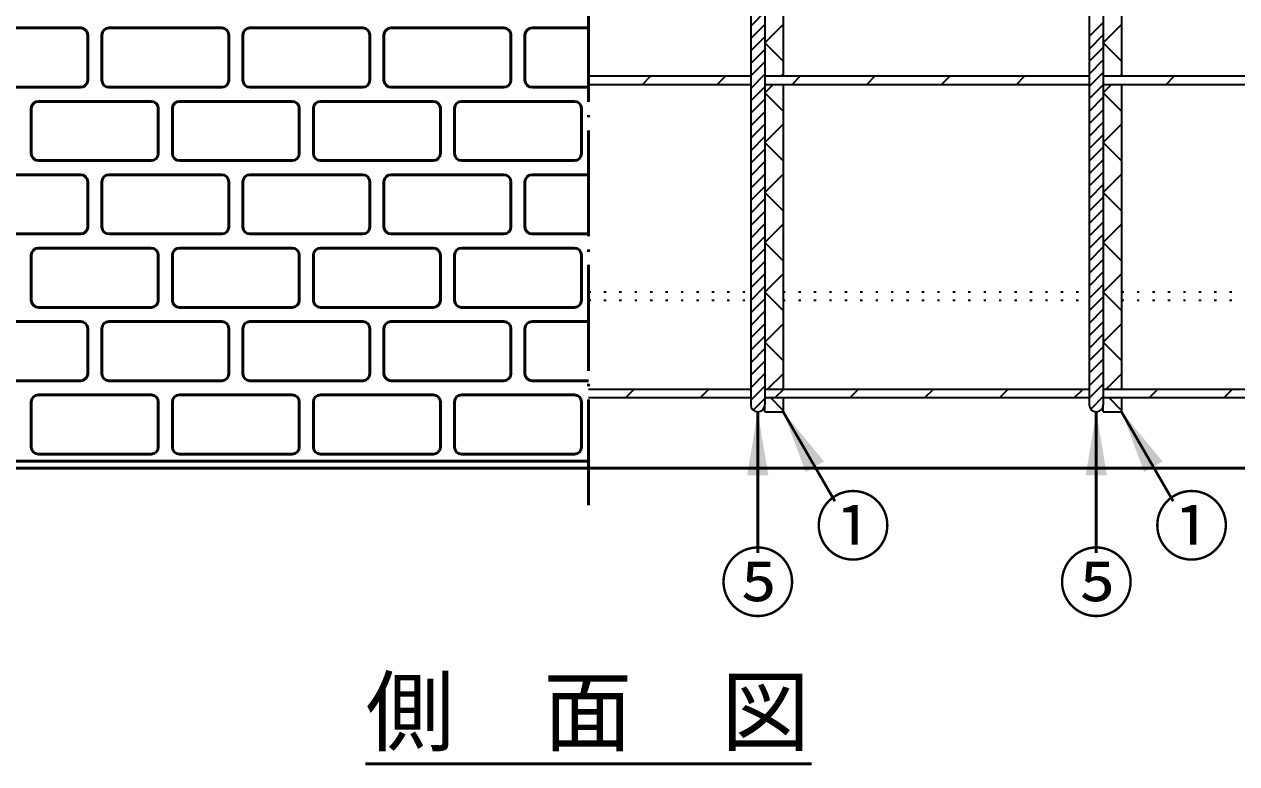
# Model space of a CAD drawing. Units: millimetres, scale not verified. Extents: x -2102 to 2102, y -1485 to 1485.
# Drawn here: x 725 to 1413, y 268 to 687 of the extents above; entities that cross this region are included whole.
import ezdxf
from ezdxf.enums import TextEntityAlignment as Align

# ---------------------------------------------------------------- set-up
doc = ezdxf.new("R2010")
doc.units = ezdxf.units.MM
doc.header["$LTSCALE"] = 5
doc.linetypes.add('DOTTED', pattern=[1.75, 0.25, -1.5])
doc.linetypes.add('LONG_DASHED_DOTTED', pattern=[15.25, 12, -1.5, 0.25, -1.5])
doc.layers.add('0-0_V-nasSTD', color=7, linetype='Continuous', lineweight=35)
doc.layers.add('0-2_0', color=7, linetype='Continuous', lineweight=35)
doc.styles.add('ＭＳ ゴシック', font='')
doc.styles.get('ＭＳ ゴシック').set_extended_font_data('MS Gothic')

msp = doc.modelspace()

# ---------------------------------------------------------------- linework, layer by layer
at = {"layer": '0-0_V-nasSTD'}
for p, q in [((1145.177, 467.267), (1145.177, 471.267)), ((1337.177, 467.267), (1337.177, 471.267))]:
    msp.add_line(p, q, dxfattribs=at)
at = {"layer": '0-0_V-nasSTD', "lineweight": 50}
for p, q in [((1141.177, 387.317), (1141.177, 467.267)), ((1184.867, 416.536), (1155.577, 467.267)), ((1333.177, 387.317), (1333.177, 467.267)), ((1376.867, 416.536), (1347.577, 467.267))]:
    msp.add_line(p, q, dxfattribs=at)
at = {"layer": '0-0_V-nasSTD'}
for points in [[(1135.177, 431.267), (1141.177, 467.267), (1147.177, 431.267)], [(1155.577, 467.267), (1168.381, 433.09), (1178.773, 439.09)], [(1327.177, 431.267), (1333.177, 467.267), (1339.177, 431.267)], [(1347.577, 467.267), (1360.381, 433.09), (1370.773, 439.09)]]:
    msp.add_solid(points, dxfattribs=at)
at = {"layer": '0-2_0', "linetype": 'LONG_DASHED_DOTTED', "lineweight": 50}
msp.add_line((1045.177, 1084.267), (1045.177, 410.267), dxfattribs=at)
at = {"layer": '0-2_0'}
for p, q in [((1137.177, 1023.267), (1137.177, 471.267)), ((1145.177, 1023.267), (1145.177, 471.267)), ((1329.177, 1023.267), (1329.177, 471.267)), ((1337.177, 1023.267), (1337.177, 471.267)), ((1155.577, 836.867), (1155.577, 657.667)), ((1347.577, 836.867), (1347.577, 657.667)), ((1145.177, 693.972), (1137.177, 685.972)), ((1337.177, 687.982), (1329.177, 679.982)), ((1145.177, 686.901), (1137.177, 678.901)), ((1155.577, 686.857), (1145.177, 676.457)), ((1337.177, 680.911), (1329.177, 672.911)), ((1347.577, 686.857), (1337.177, 676.457)), ((1145.177, 679.83), (1137.177, 671.83)), ((1155.577, 666.057), (1145.177, 676.457)), ((1347.577, 666.057), (1337.177, 676.457)), ((1145.177, 672.759), (1137.177, 664.759)), ((1337.177, 673.84), (1329.177, 665.84)), ((1145.177, 665.688), (1137.177, 657.688)), ((1337.177, 666.769), (1329.177, 658.769)), ((1045.177, 657.667), (1137.177, 657.667)), ((1075.788, 652.867), (1080.588, 657.667)), ((1118.214, 652.867), (1123.014, 657.667)), ((1145.177, 658.617), (1137.177, 650.617)), ((1145.177, 657.667), (1329.177, 657.667)), ((1154.671, 657.667), (1155.577, 658.573)), ((1160.64, 652.867), (1165.44, 657.667)), ((1203.067, 652.867), (1207.867, 657.667)), ((1245.493, 652.867), (1250.293, 657.667)), ((1287.92, 652.867), (1292.72, 657.667)), ((1337.177, 659.698), (1329.177, 651.698)), ((1337.177, 657.667), (1521.177, 657.667)), ((1346.671, 657.667), (1347.577, 658.573)), ((1372.772, 652.867), (1377.572, 657.667)), ((1045.177, 652.867), (1137.177, 652.867)), ((1145.177, 651.546), (1137.177, 643.546)), ((1145.177, 652.867), (1329.177, 652.867)), ((1149.871, 652.867), (1145.177, 648.173)), ((1155.577, 637.773), (1145.177, 648.173)), ((1155.577, 652.867), (1155.577, 480.067)), ((1337.177, 652.627), (1329.177, 644.627)), ((1337.177, 652.867), (1521.177, 652.867)), ((1341.871, 652.867), (1337.177, 648.173)), ((1347.577, 637.773), (1337.177, 648.173)), ((1347.577, 652.867), (1347.577, 480.067)), ((1145.177, 644.475), (1137.177, 636.475)), ((1337.177, 645.556), (1329.177, 637.556)), ((1145.177, 637.404), (1137.177, 629.404)), ((1337.177, 638.485), (1329.177, 630.485)), ((1145.177, 630.333), (1137.177, 622.333)), ((1155.577, 630.289), (1145.177, 619.889)), ((1337.177, 631.414), (1329.177, 623.414)), ((1347.577, 630.289), (1337.177, 619.889)), ((1145.177, 623.262), (1137.177, 615.262)), ((1155.577, 609.489), (1145.177, 619.889)), ((1337.177, 624.343), (1329.177, 616.343)), ((1347.577, 609.489), (1337.177, 619.889)), ((1145.177, 616.191), (1137.177, 608.191)), ((1337.177, 617.272), (1329.177, 609.272)), ((1145.177, 609.12), (1137.177, 601.12)), ((1337.177, 610.201), (1329.177, 602.201)), ((1145.177, 602.048), (1137.177, 594.048)), ((1155.577, 602.004), (1145.177, 591.604)), ((1337.177, 603.13), (1329.177, 595.13)), ((1347.577, 602.004), (1337.177, 591.604)), ((1145.177, 594.977), (1137.177, 586.977)), ((1155.577, 581.204), (1145.177, 591.604)), ((1337.177, 596.059), (1329.177, 588.059)), ((1347.577, 581.204), (1337.177, 591.604)), ((1145.177, 587.906), (1137.177, 579.906)), ((1337.177, 588.988), (1329.177, 580.988)), ((1145.177, 580.835), (1137.177, 572.835)), ((1337.177, 581.916), (1329.177, 573.916)), ((1145.177, 573.764), (1137.177, 565.764)), ((1155.577, 573.72), (1145.177, 563.32)), ((1337.177, 574.845), (1329.177, 566.845)), ((1347.577, 573.72), (1337.177, 563.32)), ((1145.177, 566.693), (1137.177, 558.693)), ((1337.177, 567.774), (1329.177, 559.774)), ((1145.177, 559.622), (1137.177, 551.622)), ((1155.577, 552.92), (1145.177, 563.32)), ((1337.177, 560.703), (1329.177, 552.703)), ((1347.577, 552.92), (1337.177, 563.32)), ((1145.177, 552.551), (1137.177, 544.551)), ((1337.177, 553.632), (1329.177, 545.632)), ((1145.177, 545.48), (1137.177, 537.48)), ((1155.577, 545.436), (1145.177, 535.036)), ((1337.177, 546.561), (1329.177, 538.561)), ((1347.577, 545.436), (1337.177, 535.036)), ((1145.177, 538.409), (1137.177, 530.409)), ((1337.177, 539.49), (1329.177, 531.49)), ((1145.177, 531.338), (1137.177, 523.338)), ((1155.577, 524.636), (1145.177, 535.036)), ((1337.177, 532.419), (1329.177, 524.419)), ((1347.577, 524.636), (1337.177, 535.036)), ((1145.177, 524.267), (1137.177, 516.267)), ((1337.177, 525.348), (1329.177, 517.348)), ((1145.177, 517.196), (1137.177, 509.196)), ((1155.577, 517.152), (1145.177, 506.752)), ((1337.177, 518.277), (1329.177, 510.277)), ((1347.577, 517.152), (1337.177, 506.752)), ((1145.177, 510.125), (1137.177, 502.125)), ((1337.177, 511.206), (1329.177, 503.206)), ((1145.177, 503.054), (1137.177, 495.054)), ((1155.577, 496.352), (1145.177, 506.752)), ((1337.177, 504.135), (1329.177, 496.135)), ((1347.577, 496.352), (1337.177, 506.752)), ((1145.177, 495.982), (1137.177, 487.982)), ((1337.177, 497.064), (1329.177, 489.064)), ((1145.177, 488.911), (1137.177, 480.911)), ((1155.577, 488.867), (1146.777, 480.067)), ((1337.177, 489.993), (1329.177, 481.993)), ((1347.577, 488.867), (1338.777, 480.067)), ((1145.177, 481.84), (1137.177, 473.84)), ((1337.177, 482.921), (1329.177, 474.921)), ((1045.177, 480.067), (1137.177, 480.067)), ((1045.177, 475.267), (1137.177, 475.267)), ((1066.293, 475.267), (1071.093, 480.067)), ((1108.72, 475.267), (1113.52, 480.067)), ((1145.177, 474.769), (1138.608, 468.201)), ((1145.177, 480.067), (1329.177, 480.067)), ((1145.177, 475.267), (1329.177, 475.267)), ((1155.577, 468.067), (1148.377, 475.267)), ((1155.946, 480.067), (1151.146, 475.267)), ((1155.577, 475.267), (1155.577, 467.267)), ((1193.572, 475.267), (1198.372, 480.067)), ((1235.999, 475.267), (1240.799, 480.067)), ((1278.425, 475.267), (1283.225, 480.067)), ((1320.852, 475.267), (1325.652, 480.067)), ((1337.177, 475.85), (1330.072, 468.746)), ((1337.177, 480.067), (1521.177, 480.067)), ((1337.177, 475.267), (1521.177, 475.267)), ((1347.577, 468.067), (1340.377, 475.267)), ((1347.577, 475.267), (1347.577, 467.267)), ((1363.278, 475.267), (1368.078, 480.067)), ((1405.704, 475.267), (1410.504, 480.067)), ((1145.177, 467.267), (1155.577, 467.267)), ((1337.177, 467.267), (1347.577, 467.267))]:
    msp.add_line(p, q, dxfattribs=at)
at = {"layer": '0-2_0', "lineweight": 50}
for p, q in [((757.177, 684.867), (693.177, 684.867)), ((761.177, 655.267), (761.177, 680.867)), ((769.177, 680.867), (769.177, 655.267)), ((837.177, 684.867), (773.177, 684.867)), ((841.177, 655.267), (841.177, 680.867)), ((849.177, 680.867), (849.177, 655.267)), ((917.177, 684.867), (853.177, 684.867)), ((921.177, 655.267), (921.177, 680.867)), ((929.177, 680.867), (929.177, 655.267)), ((997.177, 684.867), (933.177, 684.867)), ((1001.177, 655.267), (1001.177, 680.867)), ((1009.177, 680.867), (1009.177, 655.267)), ((1045.177, 684.867), (1013.177, 684.867)), ((693.177, 651.267), (757.177, 651.267)), ((773.177, 651.267), (837.177, 651.267)), ((853.177, 651.267), (917.177, 651.267)), ((933.177, 651.267), (997.177, 651.267)), ((1013.177, 651.267), (1045.177, 651.267)), ((797.177, 643.267), (733.177, 643.267)), ((877.177, 643.267), (813.177, 643.267)), ((957.177, 643.267), (893.177, 643.267)), ((1037.177, 643.267), (973.177, 643.267)), ((729.177, 639.267), (729.177, 613.667)), ((801.177, 613.667), (801.177, 639.267)), ((809.177, 639.267), (809.177, 613.667)), ((881.177, 613.667), (881.177, 639.267)), ((889.177, 639.267), (889.177, 613.667)), ((961.177, 613.667), (961.177, 639.267)), ((969.177, 639.267), (969.177, 613.667)), ((1041.177, 613.667), (1041.177, 639.267)), ((733.177, 609.667), (797.177, 609.667)), ((813.177, 609.667), (877.177, 609.667)), ((893.177, 609.667), (957.177, 609.667)), ((973.177, 609.667), (1037.177, 609.667)), ((757.177, 601.667), (693.177, 601.667)), ((837.177, 601.667), (773.177, 601.667)), ((917.177, 601.667), (853.177, 601.667)), ((997.177, 601.667), (933.177, 601.667)), ((1045.177, 601.667), (1013.177, 601.667)), ((761.177, 572.067), (761.177, 597.667)), ((769.177, 597.667), (769.177, 572.067)), ((841.177, 572.067), (841.177, 597.667)), ((849.177, 597.667), (849.177, 572.067)), ((921.177, 572.067), (921.177, 597.667)), ((929.177, 597.667), (929.177, 572.067)), ((1001.177, 572.067), (1001.177, 597.667)), ((1009.177, 597.667), (1009.177, 572.067)), ((693.177, 568.067), (757.177, 568.067)), ((773.177, 568.067), (837.177, 568.067)), ((853.177, 568.067), (917.177, 568.067)), ((933.177, 568.067), (997.177, 568.067)), ((1013.177, 568.067), (1045.177, 568.067)), ((797.177, 560.067), (733.177, 560.067)), ((877.177, 560.067), (813.177, 560.067)), ((957.177, 560.067), (893.177, 560.067)), ((1037.177, 560.067), (973.177, 560.067)), ((729.177, 556.067), (729.177, 530.467)), ((801.177, 530.467), (801.177, 556.067)), ((809.177, 556.067), (809.177, 530.467)), ((881.177, 530.467), (881.177, 556.067)), ((889.177, 556.067), (889.177, 530.467)), ((961.177, 530.467), (961.177, 556.067)), ((969.177, 556.067), (969.177, 530.467)), ((1041.177, 530.467), (1041.177, 556.067)), ((733.177, 526.467), (797.177, 526.467)), ((813.177, 526.467), (877.177, 526.467)), ((893.177, 526.467), (957.177, 526.467)), ((973.177, 526.467), (1037.177, 526.467)), ((757.177, 518.467), (693.177, 518.467)), ((837.177, 518.467), (773.177, 518.467)), ((917.177, 518.467), (853.177, 518.467)), ((997.177, 518.467), (933.177, 518.467)), ((1045.177, 518.467), (1013.177, 518.467)), ((761.177, 488.867), (761.177, 514.467)), ((769.177, 514.467), (769.177, 488.867)), ((841.177, 488.867), (841.177, 514.467)), ((849.177, 514.467), (849.177, 488.867)), ((921.177, 488.867), (921.177, 514.467)), ((929.177, 514.467), (929.177, 488.867)), ((1001.177, 488.867), (1001.177, 514.467)), ((1009.177, 514.467), (1009.177, 488.867)), ((693.177, 484.867), (757.177, 484.867)), ((773.177, 484.867), (837.177, 484.867)), ((853.177, 484.867), (917.177, 484.867)), ((933.177, 484.867), (997.177, 484.867)), ((1013.177, 484.867), (1045.177, 484.867)), ((797.177, 476.867), (733.177, 476.867)), ((877.177, 476.867), (813.177, 476.867)), ((957.177, 476.867), (893.177, 476.867)), ((1037.177, 476.867), (973.177, 476.867)), ((729.177, 472.867), (729.177, 447.267)), ((801.177, 447.267), (801.177, 472.867)), ((809.177, 472.867), (809.177, 447.267)), ((881.177, 447.267), (881.177, 472.867)), ((889.177, 472.867), (889.177, 447.267)), ((961.177, 447.267), (961.177, 472.867)), ((969.177, 472.867), (969.177, 447.267)), ((1041.177, 447.267), (1041.177, 472.867)), ((733.177, 443.267), (797.177, 443.267)), ((813.177, 443.267), (877.177, 443.267)), ((893.177, 443.267), (957.177, 443.267)), ((973.177, 443.267), (1037.177, 443.267)), ((245.177, 435.267), (1845.177, 435.267)), ((251.577, 439.267), (1045.177, 439.267)), ((918.774, 267.702), (1171.58, 267.702))]:
    msp.add_line(p, q, dxfattribs=at)
at = {"layer": '0-2_0', "linetype": 'DOTTED'}
for p, q in [((1045.177, 535.283), (1137.177, 535.283)), ((1045.177, 530.483), (1137.177, 530.483)), ((1155.577, 535.283), (1329.177, 535.283)), ((1155.577, 530.483), (1329.177, 530.483)), ((1347.577, 535.283), (1521.177, 535.283)), ((1347.577, 530.483), (1521.177, 530.483))]:
    msp.add_line(p, q, dxfattribs=at)
at = {"layer": '0-2_0', "lineweight": 50}
for centre, start, end in [((757.177, 680.867), 0, 90), ((773.177, 680.867), 90, 180), ((837.177, 680.867), 0, 90), ((853.177, 680.867), 90, 180), ((917.177, 680.867), 0, 90), ((933.177, 680.867), 90, 180), ((997.177, 680.867), 0, 90), ((1013.177, 680.867), 90, 180), ((757.177, 655.267), 270, 0), ((773.177, 655.267), 180, 270), ((837.177, 655.267), 270, 0), ((853.177, 655.267), 180, 270), ((917.177, 655.267), 270, 0), ((933.177, 655.267), 180, 270), ((997.177, 655.267), 270, 0), ((1013.177, 655.267), 180, 270), ((733.177, 639.267), 90, 180), ((797.177, 639.267), 0, 90), ((813.177, 639.267), 90, 180), ((877.177, 639.267), 0, 90), ((893.177, 639.267), 90, 180), ((957.177, 639.267), 0, 90), ((973.177, 639.267), 90, 180), ((1037.177, 639.267), 0, 90), ((733.177, 613.667), 180, 270), ((797.177, 613.667), 270, 0), ((813.177, 613.667), 180, 270), ((877.177, 613.667), 270, 0), ((893.177, 613.667), 180, 270), ((957.177, 613.667), 270, 0), ((973.177, 613.667), 180, 270), ((1037.177, 613.667), 270, 0), ((757.177, 597.667), 0, 90), ((773.177, 597.667), 90, 180), ((837.177, 597.667), 0, 90), ((853.177, 597.667), 90, 180), ((917.177, 597.667), 0, 90), ((933.177, 597.667), 90, 180), ((997.177, 597.667), 0, 90), ((1013.177, 597.667), 90, 180), ((757.177, 572.067), 270, 0), ((773.177, 572.067), 180, 270), ((837.177, 572.067), 270, 0), ((853.177, 572.067), 180, 270), ((917.177, 572.067), 270, 0), ((933.177, 572.067), 180, 270), ((997.177, 572.067), 270, 0), ((1013.177, 572.067), 180, 270), ((733.177, 556.067), 90, 180), ((797.177, 556.067), 0, 90), ((813.177, 556.067), 90, 180), ((877.177, 556.067), 0, 90), ((893.177, 556.067), 90, 180), ((957.177, 556.067), 0, 90), ((973.177, 556.067), 90, 180), ((1037.177, 556.067), 0, 90), ((733.177, 530.467), 180, 270), ((797.177, 530.467), 270, 0), ((813.177, 530.467), 180, 270), ((877.177, 530.467), 270, 0), ((893.177, 530.467), 180, 270), ((957.177, 530.467), 270, 0), ((973.177, 530.467), 180, 270), ((1037.177, 530.467), 270, 0), ((757.177, 514.467), 0, 90), ((773.177, 514.467), 90, 180), ((837.177, 514.467), 0, 90), ((853.177, 514.467), 90, 180), ((917.177, 514.467), 0, 90), ((933.177, 514.467), 90, 180), ((997.177, 514.467), 0, 90), ((1013.177, 514.467), 90, 180), ((757.177, 488.867), 270, 0), ((773.177, 488.867), 180, 270), ((837.177, 488.867), 270, 0), ((853.177, 488.867), 180, 270), ((917.177, 488.867), 270, 0), ((933.177, 488.867), 180, 270), ((997.177, 488.867), 270, 0), ((1013.177, 488.867), 180, 270), ((733.177, 472.867), 90, 180), ((797.177, 472.867), 0, 90), ((813.177, 472.867), 90, 180), ((877.177, 472.867), 0, 90), ((893.177, 472.867), 90, 180), ((957.177, 472.867), 0, 90), ((973.177, 472.867), 90, 180), ((1037.177, 472.867), 0, 90), ((733.177, 447.267), 180, 270), ((797.177, 447.267), 270, 0), ((813.177, 447.267), 180, 270), ((877.177, 447.267), 270, 0), ((893.177, 447.267), 180, 270), ((957.177, 447.267), 270, 0), ((973.177, 447.267), 180, 270), ((1037.177, 447.267), 270, 0)]:
    msp.add_arc(centre, 4, start, end, dxfattribs=at)
at = {"layer": '0-2_0'}
for centre in [(1141.177, 471.267), (1333.177, 471.267)]:
    msp.add_arc(centre, 4, 180, 0, dxfattribs=at)

# ---------------------------------------------------------------- texts
at = {"layer": '0-0_V-nasSTD', "style": 'ＭＳ ゴシック'}
for s, height, p in [('①', 31.67, (1173.63, 376.986)), ('①', 31.67, (1365.63, 376.986)), ('⑤', 31.67, (1119.613, 344.967)), ('⑤', 31.67, (1311.613, 344.967)), ('側\u3000面\u3000図', 36.95, (918.774, 267.702))]:
    msp.add_text(s, height=height, dxfattribs=at).set_placement(p, align=Align.BOTTOM_LEFT)

doc.saveas('drawing.dxf')
